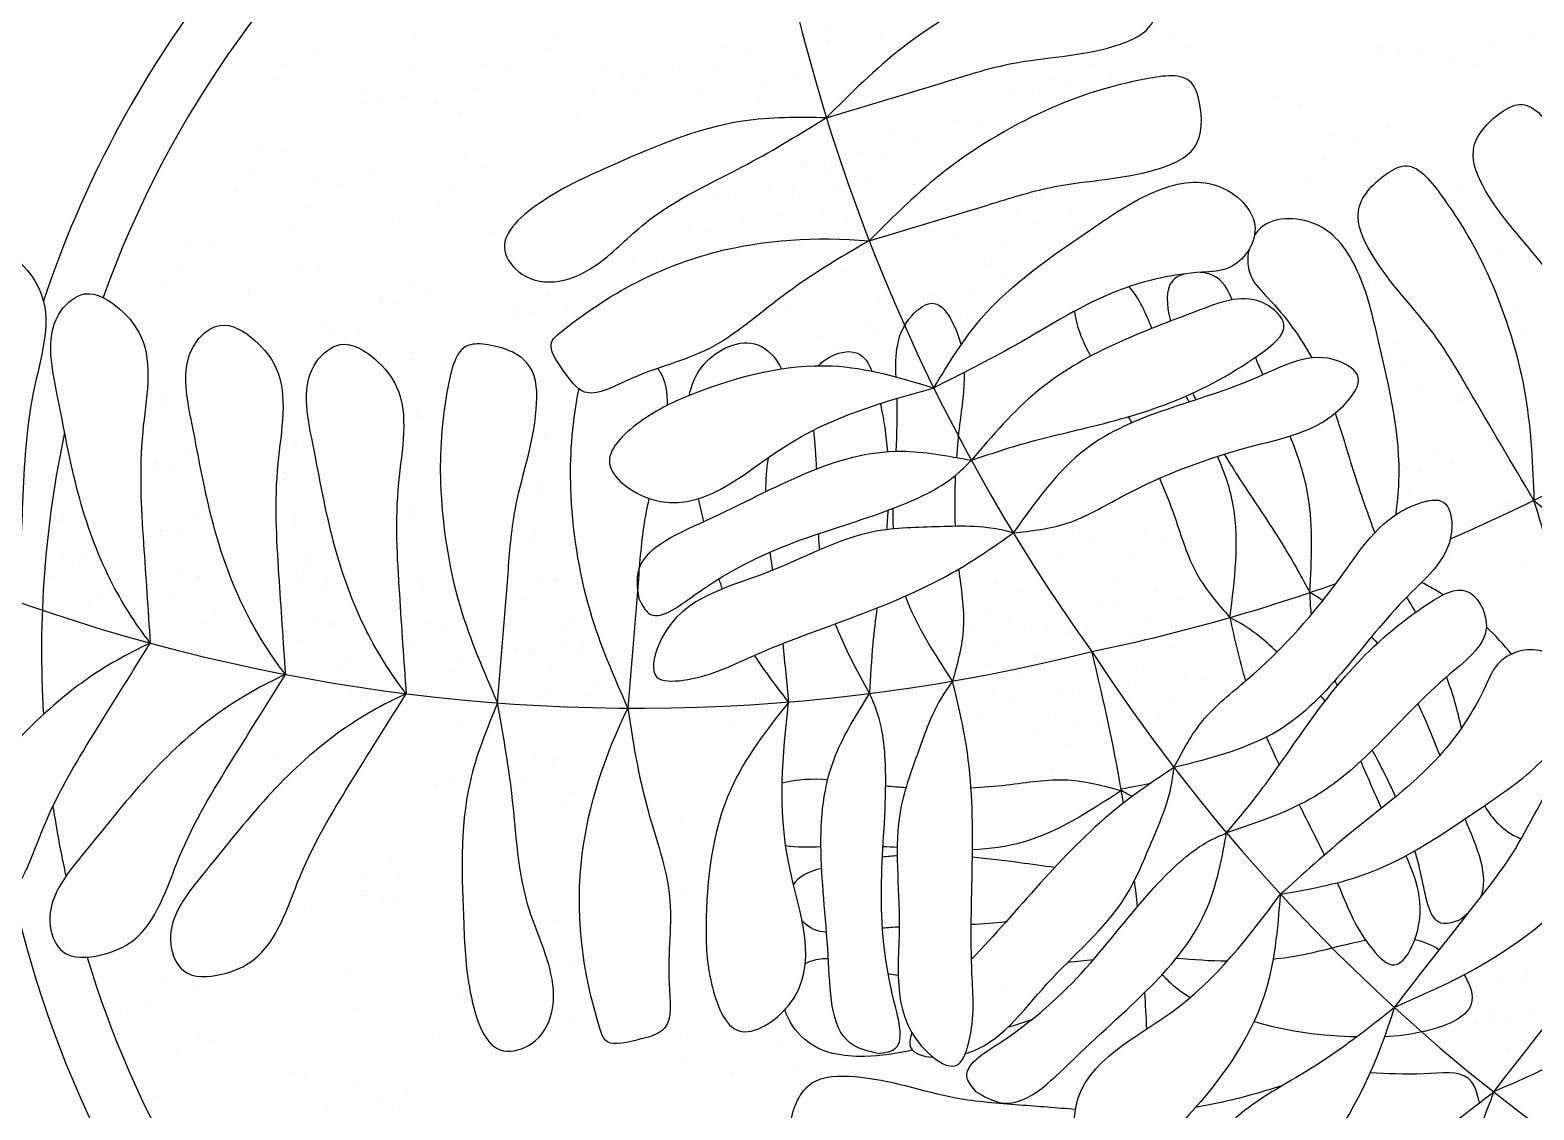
# Model space of a CAD drawing. Header units: millimetres. Extents: x -171 to 194, y -206 to 166.
# Drawn here: x -96 to 40, y -41.5 to 56.2 of the extents above; entities that cross this region are included whole.
import ezdxf

# ---------------------------------------------------------------- set-up
doc = ezdxf.new("R2010")
doc.units = ezdxf.units.MM
for name, color, linetype in [('ceco.net 289 plantpot', 7, 'Continuous'), ('ceco.net 289 pot plant', 95, 'Continuous'), ('ceco.net 289 potting soil', 27, 'Continuous')]:
    doc.layers.add(name, color=color, linetype=linetype)

msp = doc.modelspace()

# ---------------------------------------------------------------- linework, layer by layer
at = {"layer": 'ceco.net 289 plantpot'}
for radius, start, end in [(100, 124.1056, 161.4936), (95, 128.4024, 160.287), (95, 167.9498, 183.434), (95, 188.472, 192.3649), (100, 192.6328, 251.4936), (95, 196.9296, 250.287)]:
    msp.add_arc((0, 0), radius, start, end, dxfattribs=at)
at = {"layer": 'ceco.net 289 pot plant'}
for centre, start, end in [((136.2, 97.78), 163.4487, 215.6738), ((-33.84, 164.21), 293.2872, 333.8699), ((-41.13, 162.54), 231.9759, 284.201), ((-33.84, 164.21), 281.6448, 289.4887), ((-162.54, -41.13), 9.41, 14.201), ((140.43, 91.6), 213.1176, 282.1874), ((-162.54, -41.13), 6.1838, 6.998), ((-162.54, -41.13), 2.3842, 3.5214)]:
    msp.add_arc(centre, 167.66, start, end, dxfattribs=at)
for points in [[(-24, 48.31), (-17.1, 54.67), (-7.41, 60.37), (1.07, 62.97), (5.14, 62.62), (5.84, 60.98), (5.4, 56.77), (2.01, 54.79), (-7.22, 53.22), (-12.79, 51.7), (-24, 48.31)], [(-20.13, 37.18), (-13.23, 43.53), (-3.54, 49.24), (4.94, 51.83), (9.01, 51.48), (9.71, 49.84), (9.28, 45.63), (5.89, 43.65), (-3.35, 42.08), (-8.91, 40.57), (-20.13, 37.18)], [(50.4, 19.25), (49.64, 28.6), (46.38, 39.36), (41.9, 47.02), (38.68, 49.52), (37.04, 48.79), (34.52, 45.4), (35.66, 41.65), (41.39, 34.23), (44.45, 29.34), (50.4, 19.25)], [(-24, 48.31), (-31.58, 48.01), (-43.75, 43.84), (-49.66, 40.77), (-53.1, 36.28), (-51.55, 34.16), (-48.22, 33.51), (-44.63, 35.13), (-40.47, 38.71), (-31.14, 44.12), (-23.97, 48.35)], [(40, 13.68), (39.24, 23.04), (35.98, 33.8), (31.5, 41.45), (28.28, 43.96), (26.65, 43.22), (24.12, 39.83), (25.27, 36.08), (30.99, 28.66), (34.05, 23.78), (40, 13.68)], [(-14.29, 23.86), (-10.01, 30.13), (-0.02, 38.24), (5.71, 41.62), (11.34, 42.16), (14.77, 38.27), (12.47, 34.76), (9.96, 34.33), (2.58, 32.74), (-6.95, 27.7), (-14.33, 23.85)], [(-10.89, 17.31), (-4.92, 23.56), (9.79, 30.92), (15.73, 31.45), (17.37, 29.6), (15.16, 26.88), (-0.93, 20.14), (-6.58, 18.7), (-10.89, 17.31)], [(-53.75, -4.65), (-57.14, 4.1), (-58.9, 15.21), (-58.21, 24.05), (-56.4, 27.7), (-54.61, 27.76), (-50.85, 25.81), (-50.25, 21.93), (-52.17, 12.76), (-52.8, 7.03), (-53.75, -4.65)], [(-7.1, 10.74), (-0.54, 18.32), (15.03, 24.84), (22.33, 26.28), (24.11, 24.79), (23.2, 22.73), (14.73, 18.64), (2.72, 14.03), (-2.23, 11.61), (-7.1, 10.74)], [(-14.33, 23.85), (-27.89, 18.48), (-39.85, 13.8), (-43.62, 17.12), (-40.57, 20.99), (-35.88, 23.38), (-23.49, 25.82), (-14.33, 23.85)], [(-40.92, 4.68), (-41.06, 6.97), (-34.93, 11.84), (-17.23, 18.13), (-10.89, 17.31)], [(-40.92, 4.68), (-40.09, 3.48), (-35.96, 5.1), (-17.34, 13.21), (-12.08, 16.16), (-10.89, 17.31)], [(7.44, -10.5), (16.89, -7.13), (28.59, 5.02), (32.57, 11.31), (31.83, 13.51), (29.58, 13.41), (22.7, 6.99), (14.06, -2.54), (10.02, -6.28), (7.44, -10.5)], [(12.2, -16.41), (20.18, -13.11), (32.37, -2.06), (35.69, 2.62), (33.88, 5.48), (30.55, 4.41), (18.44, -8.15), (15.05, -12.9), (12.2, -16.41)], [(17.08, -21.96), (24.47, -20.24), (35.64, -13.86), (40.87, -9.73), (43.41, -4.68), (41.02, -0.07), (36.91, -0.95), (35.61, -3.14), (31.45, -9.44), (23.31, -16.5), (17.05, -21.99)], [(-19.34, -36.37), (-21.51, -35.66), (-23.8, -28.18), (-23.17, -9.39), (-20.09, -3.8)], [(-19.34, -36.37), (-17.92, -36.03), (-17.9, -31.6), (-18.64, -11.3), (-19.46, -5.33), (-20.09, -3.8)], [(-53.75, -4.65), (-56.24, -11.82), (-56.81, -24.67), (-56.12, -31.29), (-53.2, -36.13), (-50.66, -35.47), (-48.84, -32.61), (-49.03, -28.67), (-50.84, -23.49), (-52.46, -12.83), (-53.76, -4.61)], [(-27.44, -4.61), (-27.41, -19.19), (-27.43, -32.03), (-31.9, -34.33), (-34.39, -30.07), (-34.89, -24.83), (-32.63, -12.41), (-27.44, -4.61)], [(27.38, -32.21), (35.8, -28.08), (44.62, -21.11), (50.11, -14.14), (51.26, -10.23), (49.98, -8.97), (45.9, -7.86), (42.83, -10.3), (38.02, -18.34), (34.59, -22.99), (27.38, -32.21)], [(36.36, -39.85), (44.78, -35.72), (53.6, -28.75), (59.09, -21.78), (60.24, -17.87), (58.96, -16.61), (54.88, -15.5), (51.81, -17.94), (47, -25.98), (43.58, -30.63), (36.36, -39.85)], [(-10.44, -39.85), (-11.26, -38.63), (-8.26, -35.37), (6.04, -20.94), (10.69, -17.11), (12.2, -16.41)], [(-10.44, -39.85), (-8.36, -40.8), (-1.6, -36.85), (10.67, -22.62), (12.2, -16.41)], [(17.05, -21.99), (7.14, -32.69), (-1.55, -42.14), (0.18, -46.86), (4.89, -45.42), (8.81, -41.91), (15.57, -31.24), (17.05, -21.99)], [(36.36, -39.85), (33.33, -46.81), (25.04, -56.65), (20.05, -61.04), (14.62, -62.63), (13.2, -60.42), (13.8, -57.08), (16.6, -54.31), (21.45, -51.73), (29.86, -45), (36.4, -39.83)]]:
    msp.add_spline(points, degree=3, dxfattribs=at)
for points, knots in [([(27.51, 12.38), (27.65, 13.37), (28.19, 18.61), (26.37, 26.11), (24.55, 34.24), (21.04, 39.42), (16.03, 39.4), (14.83, 37.86), (14.73, 37.69)], [0.0091578, 0.0091578, 0.0091578, 0.0091578, 0.01518063, 0.04090969, 0.05421887, 0.0655308, 0.0759076, 0.07705323, 0.07705323, 0.07705323, 0.07705323]), ([(-20.13, 37.18), (-24.99, 37.56), (-34.99, 36.96), (-43.94, 32.3), (-49.44, 27.75), (-47.77, 25.43), (-45.81, 22.54), (-40.52, 25.54), (-34.35, 26.77), (-27.78, 32.65), (-22.82, 35.64), (-20.13, 37.18)], [0.0013081, 0.0013081, 0.0013081, 0.0013081, 0.0286488, 0.0605725, 0.0625914, 0.0681089, 0.0738116, 0.0818962, 0.0977429, 0.1139236, 0.1326013, 0.1326013, 0.1326013, 0.1326013]), ([(-97.07, 4.48), (-96.96, 7.51), (-96.71, 13.9), (-96.29, 22.94), (-93.72, 30.66), (-96.45, 35), (-99.31, 37.23), (-103.7, 34.34), (-102.9, 27.01), (-102.41, 19), (-100.49, 10.98), (-98.29, 6.51), (-97.07, 4.48)], [0.0052118, 0.0052118, 0.0052118, 0.0052118, 0.023307, 0.0434891, 0.0608041, 0.0670587, 0.0739783, 0.0791577, 0.0941122, 0.112631, 0.1295455, 0.1425478, 0.1425478, 0.1425478, 0.1425478]), ([(14.2, 36.34), (14.04, 35.55), (14.17, 33.74), (17.01, 31.04), (18.84, 28.53), (19.9, 26.57)], [0.07981882, 0.07981882, 0.07981882, 0.07981882, 0.08431656, 0.08940207, 0.10278415, 0.10278415, 0.10278415, 0.10278415]), ([(8.43, 34.19), (7.98, 34.06), (6.51, 33.27), (6.81, 31.3), (7.1, 29.95), (7.11, 29.9)], [0.196813953, 0.196813953, 0.196813953, 0.196813953, 0.199496196, 0.206499961, 0.206754021, 0.206754021, 0.206754021, 0.206754021]), ([(12.71, 31.84), (12.16, 33.19), (11.39, 34.07), (10.1, 34.3), (9.82, 34.32)], [0.187004793, 0.187004793, 0.187004793, 0.187004793, 0.192715393, 0.194273413, 0.194273413, 0.194273413, 0.194273413]), ([(-85.16, 0.76), (-85.37, 3.78), (-85.81, 10.16), (-86.36, 19.19), (-84.62, 27.14), (-87.8, 31.17), (-90.88, 33.08), (-94.94, 29.74), (-93.36, 22.53), (-92.02, 14.62), (-89.26, 6.85), (-86.59, 2.64), (-85.16, 0.76)], [0.0052118, 0.0052118, 0.0052118, 0.0052118, 0.023307, 0.0434891, 0.0608041, 0.0670587, 0.0739783, 0.0791577, 0.0941122, 0.112631, 0.1295455, 0.1425478, 0.1425478, 0.1425478, 0.1425478]), ([(-17.7, 24.83), (-17.78, 26.85), (-17.68, 29.59), (-14.14, 32.18), (-12.55, 29.94), (-12.01, 28.47), (-11.83, 27.75)], [0.20041589, 0.20041589, 0.20041589, 0.20041589, 0.21197376, 0.21661728, 0.22112252, 0.22545507, 0.22545507, 0.22545507, 0.22545507]), ([(-72.94, -2.08), (-73.15, 0.94), (-73.59, 7.32), (-74.13, 16.35), (-72.4, 24.3), (-75.58, 28.33), (-78.66, 30.24), (-82.71, 26.9), (-81.14, 19.69), (-79.79, 11.78), (-77.03, 4.01), (-74.36, -0.2), (-72.94, -2.08)], [0.0052118, 0.0052118, 0.0052118, 0.0052118, 0.023307, 0.0434891, 0.0608041, 0.0670587, 0.0739783, 0.0791577, 0.0941122, 0.112631, 0.1295455, 0.1425478, 0.1425478, 0.1425478, 0.1425478]), ([(-62.02, -3.82), (-62.23, -0.8), (-62.67, 5.58), (-63.22, 14.61), (-61.48, 22.56), (-64.67, 26.59), (-67.75, 28.5), (-71.8, 25.17), (-70.22, 17.96), (-68.88, 10.05), (-66.12, 2.28), (-63.45, -1.94), (-62.02, -3.82)], [0.0052118, 0.0052118, 0.0052118, 0.0052118, 0.023307, 0.0434891, 0.0608041, 0.0670587, 0.0739783, 0.0791577, 0.0941122, 0.112631, 0.1295455, 0.1425478, 0.1425478, 0.1425478, 0.1425478]), ([(-36.42, 23.17), (-36.2, 24.19), (-35.1, 26.79), (-30.65, 28.93), (-28.48, 26.54), (-28.07, 25.55)], [0.05936867, 0.05936867, 0.05936867, 0.05936867, 0.0655308, 0.0759076, 0.08188121, 0.08188121, 0.08188121, 0.08188121]), ([(-24.72, 25.84), (-24.64, 25.94), (-23.79, 26.86), (-21.17, 27.71), (-20.17, 26.11), (-19.88, 25.35)], [0.19196108, 0.19196108, 0.19196108, 0.19196108, 0.19271539, 0.1994962, 0.20393568, 0.20393568, 0.20393568, 0.20393568]), ([(-39.28, 25.62), (-39.21, 25.53), (-38.53, 24.64), (-38.39, 23.4), (-38.42, 22.27)], [0.219170433, 0.219170433, 0.219170433, 0.219170433, 0.219924008, 0.226245223, 0.226245223, 0.226245223, 0.226245223]), ([(-11.53, 25.26), (-11.52, 23.68), (-11.92, 21.12), (-12.17, 18.55), (-12.24, 17.56)], [0.08716938, 0.08716938, 0.08716938, 0.08716938, 0.09665313, 0.10259862, 0.10259862, 0.10259862, 0.10259862]), ([(-40.05, 13.86), (-40.17, 13.34), (-40.68, 10.97), (-41.15, 4.55), (-41.64, -1.24), (-41.96, -5.12), (-43.21, -2.26), (-45.96, 4.02), (-47.43, 14.19), (-47.04, 20.29), (-46.4, 23.7), (-46.39, 23.77)], [0.10249296, 0.10249296, 0.10249296, 0.10249296, 0.10577396, 0.11730759, 0.14073574, 0.14073574, 0.14073574, 0.15950142, 0.18198842, 0.19972428, 0.20007263, 0.20007263, 0.20007263, 0.20007263]), ([(22.02, 21.57), (22.69, 19.62), (23.72, 15.94), (25, 12.37), (25.6, 10.75)], [0.11370204, 0.11370204, 0.11370204, 0.11370204, 0.12605627, 0.13644147, 0.13644147, 0.13644147, 0.13644147]), ([(11.99, 17.86), (12.73, 16.62), (14.54, 13.83), (17.36, 9.69), (19.02, 6.66), (19.74, 5.34), (19.89, 8.29), (20.13, 13.32), (18.68, 17.7), (17.94, 19.5)], [0.10135532, 0.10135532, 0.10135532, 0.10135532, 0.11034143, 0.12200105, 0.1310572, 0.1310572, 0.1310572, 0.14833509, 0.16045191, 0.16045191, 0.16045191, 0.16045191]), ([(6.13, 15.69), (6.63, 14.53), (7.77, 11.64), (9.08, 7), (11.4, 4.34), (12.5, 3.08), (12.93, 6.51), (13.59, 11.64), (12.03, 16.18), (11.37, 17.67)], [0.11481858, 0.11481858, 0.11481858, 0.11481858, 0.12237451, 0.13339416, 0.14328942, 0.14328942, 0.14328942, 0.16334283, 0.17331196, 0.17331196, 0.17331196, 0.17331196]), ([(46.25, -7.8), (45.42, -6.25), (43.31, -2.66), (42.56, 5.17), (40.93, 10.73), (40, 13.68), (43.83, 10.67), (50.78, 3.45), (54.21, -6.04), (55.16, -13.12), (52.64, -13.63), (50.87, -14.04), (50.21, -13.97)], [0.087337, 0.087337, 0.087337, 0.087337, 0.0977429, 0.1139236, 0.1326013, 0.1326013, 0.1326013, 0.1599421, 0.1918657, 0.1938847, 0.1994022, 0.2037518, 0.2037518, 0.2037518, 0.2037518]), ([(-7.1, 10.74), (-8.9, 9.46), (-16.2, 4.42), (-27.42, 1.45), (-35.25, -2.62), (-40.09, -2.8), (-38.54, 4.6), (-29.51, 6.41), (-21.33, 11.2), (-13.66, 11.25), (-9.65, 11.46), (-7.1, 10.74)], [0.0022642, 0.0022642, 0.0022642, 0.0022642, 0.0155355, 0.0554913, 0.0679169, 0.0727321, 0.0782759, 0.1017939, 0.1228695, 0.1346853, 0.1470022, 0.1470022, 0.1470022, 0.1470022]), ([(-12.04, 7.47), (-11.82, 5.69), (-11.24, 2.27), (-12.15, -1.07), (-12.59, -2.68), (-14.24, -0.15), (-15.88, 2.37), (-16.86, 5.02)], [0.12277298, 0.12277298, 0.12277298, 0.12277298, 0.13339416, 0.14328942, 0.14328942, 0.14328942, 0.16076807, 0.16076807, 0.16076807, 0.16076807]), ([(19.88, 3.36), (19.86, 3.47), (19.78, 4.13), (19.76, 4.79), (19.74, 5.34)], [0.063799728, 0.063799728, 0.063799728, 0.063799728, 0.064465873, 0.067777598, 0.067777598, 0.067777598, 0.067777598]), ([(-19.43, 3.95), (-19.57, 2.88), (-19.89, 0.29), (-20.02, -2.29), (-20.09, -3.8), (-21.24, -1.7), (-22.38, 0.39), (-23.2, 2.51)], [0.11552668, 0.11552668, 0.11552668, 0.11552668, 0.12200105, 0.1310572, 0.1310572, 0.1310572, 0.14499981, 0.14499981, 0.14499981, 0.14499981]), ([(16.76, -0.04), (15.59, 1.07), (14.33, 2.16), (12.5, 3.08), (12.91, 1.15), (13.34, -0.78), (13.91, -2.67)], [0.13748532, 0.13748532, 0.13748532, 0.13748532, 0.14700221, 0.14700221, 0.14700221, 0.15884763, 0.15884763, 0.15884763, 0.15884763]), ([(-85.16, 0.76), (-86.77, -1.81), (-90.15, -7.23), (-94.89, -14.94), (-97.1, -22.77), (-101.8, -24.83), (-105.42, -25.06), (-107.42, -20.21), (-102.64, -14.59), (-97.73, -8.25), (-91.64, -2.69), (-87.3, -0.23), (-85.16, 0.76)], [0.0052118, 0.0052118, 0.0052118, 0.0052118, 0.023307, 0.0434891, 0.0608041, 0.0670587, 0.0739783, 0.0791577, 0.0941122, 0.112631, 0.1295455, 0.1425478, 0.1425478, 0.1425478, 0.1425478]), ([(-72.94, -2.08), (-74.54, -4.65), (-77.93, -10.06), (-82.67, -17.78), (-84.87, -25.61), (-89.58, -27.67), (-93.19, -27.9), (-95.2, -23.05), (-90.42, -17.43), (-85.51, -11.08), (-79.42, -5.53), (-75.08, -3.07), (-72.94, -2.08)], [0.0052118, 0.0052118, 0.0052118, 0.0052118, 0.023307, 0.0434891, 0.0608041, 0.0670587, 0.0739783, 0.0791577, 0.0941122, 0.112631, 0.1295455, 0.1425478, 0.1425478, 0.1425478, 0.1425478]), ([(-12.59, -2.68), (-12.06, -4.82), (-10.04, -13.46), (-11.39, -24.99), (-10.46, -33.77), (-12.07, -38.33), (-18.38, -34.18), (-16.77, -25.11), (-18.23, -15.75), (-15.47, -8.59), (-14.2, -4.78), (-12.59, -2.68)], [0.0022642, 0.0022642, 0.0022642, 0.0022642, 0.0155355, 0.0554913, 0.0679169, 0.0727321, 0.0782759, 0.1017939, 0.1228695, 0.1346853, 0.1470022, 0.1470022, 0.1470022, 0.1470022]), ([(32.08, -2.31), (32.44, -3.28), (32.93, -4.8), (33.3, -6.41), (33.42, -6.96)], [0.152363915, 0.152363915, 0.152363915, 0.152363915, 0.158431893, 0.161569803, 0.161569803, 0.161569803, 0.161569803]), ([(-62.02, -3.82), (-63.63, -6.38), (-67.02, -11.8), (-71.75, -19.52), (-73.96, -27.35), (-78.66, -29.41), (-82.28, -29.64), (-84.29, -24.79), (-79.5, -19.17), (-74.59, -12.82), (-68.5, -7.26), (-64.17, -4.8), (-62.02, -3.82)], [0.0052118, 0.0052118, 0.0052118, 0.0052118, 0.023307, 0.0434891, 0.0608041, 0.0670587, 0.0739783, 0.0791577, 0.0941122, 0.112631, 0.1295455, 0.1425478, 0.1425478, 0.1425478, 0.1425478]), ([(-41.96, -5.12), (-44.1, -9.51), (-47.2, -19.03), (-46.15, -29.07), (-43.93, -35.85), (-41.15, -35.14), (-37.75, -34.38), (-38.6, -28.36), (-37.49, -22.16), (-40.56, -13.9), (-41.52, -8.19), (-41.96, -5.12)], [0.0013081, 0.0013081, 0.0013081, 0.0013081, 0.0286488, 0.0605725, 0.0625914, 0.0681089, 0.0738116, 0.0818962, 0.0977429, 0.1139236, 0.1326013, 0.1326013, 0.1326013, 0.1326013]), ([(-11.44, -36.4), (-8.25, -35.44), (-4.14, -29.39), (2.72, -23.94), (5.54, -16.8), (7.19, -13.14), (7.44, -10.5), (5.6, -11.72), (-1.37, -16.45), (-6.71, -23.55), (-10.88, -27.85)], [0.0825218, 0.0825218, 0.0825218, 0.0825218, 0.1017939, 0.1228695, 0.1346853, 0.1470022, 0.1470022, 0.1470022, 0.1602735, 0.1975256, 0.1975256, 0.1975256, 0.1975256]), ([(-10.93, -12.33), (-9.84, -12.28), (-6.92, -12.04), (-2.34, -11.22), (1.07, -12.15), (2.68, -12.59), (-0.22, -14.48), (-4.51, -17.27), (-9.22, -17.87), (-10.79, -17.93)], [0.11585868, 0.11585868, 0.11585868, 0.11585868, 0.12237451, 0.13339416, 0.14328942, 0.14328942, 0.14328942, 0.16334283, 0.1730011, 0.1730011, 0.1730011, 0.1730011]), ([(35.52, -13.94), (36.23, -15.17), (37.25, -16.25), (38.77, -16.93), (38.84, -16.96)], [0.17549364, 0.17549364, 0.17549364, 0.17549364, 0.184119216, 0.18449892, 0.18449892, 0.18449892, 0.18449892]), ([(-10.8, -18.58), (-9.37, -18.71), (-6.92, -19.02), (-4.39, -19.38), (-3.32, -19.51)], [0.1014618, 0.1014618, 0.1014618, 0.1014618, 0.11034143, 0.1167895, 0.1167895, 0.1167895, 0.1167895]), ([(22.2, -20.92), (22.29, -21.11), (23.16, -23.13), (24.14, -25.83), (27.57, -29.24), (30.53, -24.27), (29.55, -20.89), (28.4, -18.47)], [0.05413935, 0.05413935, 0.05413935, 0.05413935, 0.05549134, 0.0679169, 0.07273214, 0.07827595, 0.09381943, 0.09381943, 0.09381943, 0.09381943]), ([(33.26, -24.3), (32.75, -24.48), (30.69, -25.18), (30.13, -21.45), (29.47, -18.84), (29.24, -18.01)], [0, 0, 0, 0, 0.00292161, 0.01179003, 0.01623655, 0.01623655, 0.01623655, 0.01623655]), ([(-23.99, -25.42), (-24.81, -25.34), (-25.58, -25.06), (-26.18, -24.4), (-26.2, -24.37)], [0.187809468, 0.187809468, 0.187809468, 0.187809468, 0.192715393, 0.192962289, 0.192962289, 0.192962289, 0.192962289]), ([(16.41, -27.83), (17.33, -27.74), (20.08, -27.33), (22.93, -26.46), (24.77, -26.13)], [0.15305437, 0.15305437, 0.15305437, 0.15305437, 0.15843189, 0.16907535, 0.16907535, 0.16907535, 0.16907535]), ([(-25.9, -28.23), (-25.4, -27.97), (-24.68, -27.76), (-23.99, -27.78), (-23.82, -27.79)], [0.081159611, 0.081159611, 0.081159611, 0.081159611, 0.084316557, 0.085316534, 0.085316534, 0.085316534, 0.085316534]), ([(8.88, -31.32), (8.49, -31.09), (7.6, -30.48), (6.81, -29.7), (6.35, -29.25)], [0.012264353, 0.012264353, 0.012264353, 0.012264353, 0.015005755, 0.018868901, 0.018868901, 0.018868901, 0.018868901]), ([(33.68, -29.27), (34.26, -30.17), (35.1, -32.79), (30.4, -34.5), (27.64, -34.82), (26.5, -34.87)], [0.05918398, 0.05918398, 0.05918398, 0.05918398, 0.06489471, 0.07475338, 0.08181023, 0.08181023, 0.08181023, 0.08181023]), ([(-16.22, -36.09), (-17.64, -36.38), (-20.92, -36.9), (-25.52, -36.24), (-27.45, -33.42), (-27.76, -32.41)], [0.04549869, 0.04549869, 0.04549869, 0.04549869, 0.05421887, 0.0655308, 0.07149747, 0.07149747, 0.07149747, 0.07149747]), ([(27.38, -32.21), (25.97, -36.88), (21.8, -45.99), (14.22, -52.66), (7.99, -56.14), (6.43, -53.73), (4.44, -50.87), (9.15, -47.01), (12.54, -41.71), (20.39, -37.72), (24.97, -34.16), (27.38, -32.21)], [0.0013081, 0.0013081, 0.0013081, 0.0013081, 0.0286488, 0.0605725, 0.0625914, 0.0681089, 0.0738116, 0.0818962, 0.0977429, 0.1139236, 0.1326013, 0.1326013, 0.1326013, 0.1326013]), ([(-16.27, -34.52), (-16.46, -35.03), (-16.67, -36.26), (-15.25, -36.65), (-14.34, -36.72)], [0.069814141, 0.069814141, 0.069814141, 0.069814141, 0.072732138, 0.07726827, 0.07726827, 0.07726827, 0.07726827]), ([(35.08, -40.83), (34.86, -39.91), (34.22, -37.77), (29.66, -38.41), (26.72, -38.19), (25.19, -38.14)], [0.06889786, 0.06889786, 0.06889786, 0.06889786, 0.07381163, 0.08189615, 0.09136316, 0.09136316, 0.09136316, 0.09136316]), ([(-1.32, -44.6), (-2.08, -44.87), (-6.42, -46.3), (-14.19, -47.43), (-21.47, -46.97), (-27.52, -45.59), (-27.29, -41.94), (-25.89, -38.42), (-19.34, -38.28), (-13.57, -40.5), (-6.77, -40.99), (-3.16, -41.28), (-1.47, -41.41)], [0.0139341, 0.0139341, 0.0139341, 0.0139341, 0.0187657, 0.0412527, 0.0589885, 0.0671491, 0.0707313, 0.0791883, 0.0870343, 0.105774, 0.1173076, 0.1274745, 0.1274745, 0.1274745, 0.1274745]), ([(17.22, -39.3), (16.25, -39.59), (13.64, -40.4), (11.02, -40.97), (9.38, -41.27)], [0.10796045, 0.10796045, 0.10796045, 0.10796045, 0.11392358, 0.12394004, 0.12394004, 0.12394004, 0.12394004])]:
    msp.add_open_spline(points, degree=3, knots=knots, dxfattribs=at)
for points in [[(5.45, 29.25), (4.87, 30.62), (4.31, 31.98), (3.38, 33.03)], [(-1.57, 30.78), (-1.36, 29.3), (-0.8, 27.98), (-0.1, 26.73)], [(15.49, 25.04), (15.26, 25.56), (15.03, 26.09), (14.81, 26.63)], [(9.14, 23.39), (9.23, 23.19), (9.32, 22.98), (9.41, 22.78)], [(-19.12, 22.45), (-18.81, 20.95), (-18.6, 19.5), (-18.49, 18.09)], [(-17.7, 18.12), (-17.61, 19.7), (-17.55, 21.3), (-17.61, 22.92)], [(8.83, 22.59), (8.73, 22.77), (8.63, 22.94), (8.53, 23.12)], [(3.29, 21.26), (3.4, 21.07), (3.51, 20.89), (3.62, 20.7)], [(-24.89, 16.53), (-24.94, 17.67), (-25.01, 18.85), (-25.15, 20.05)], [(-29.28, 17.54), (-29.43, 16.51), (-29.5, 15.48), (-29.52, 14.45)], [(-12.34, 15.95), (-12.41, 14.41), (-12.42, 12.87), (-12.35, 11.33)], [(-35.09, 11.76), (-35.25, 12.45), (-35.41, 13.14), (-35.56, 13.83)], [(-18.44, 12.78), (-18.47, 12.19), (-18.51, 11.61), (-18.56, 11.03)], [(-17.94, 11.1), (-17.96, 11.72), (-17.96, 12.34), (-17.95, 12.97)], [(-24.61, 9.21), (-24.65, 9.68), (-24.68, 10.17), (-24.7, 10.65)], [(-29.11, 8.97), (-29.04, 8.43), (-28.96, 7.89), (-28.88, 7.35)], [(-33.4, 5.67), (-33.51, 5.97), (-33.61, 6.28), (-33.7, 6.58)], [(31.8, 5.15), (31.16, 5.54), (30.5, 5.9), (29.84, 6.25)], [(20.9, 4.61), (20.52, 4.85), (20.13, 5.1), (19.74, 5.34)], [(28.48, 4.91), (28.75, 4.46), (29.02, 4), (29.28, 3.54)], [(37.96, -0.24), (37.26, 0.64), (36.5, 1.47), (35.69, 2.24)], [(-27.95, 0.72), (-27.76, -1.05), (-27.6, -2.83), (-27.44, -4.61)], [(25.86, 0.76), (25.67, 0.95), (25.49, 1.14), (25.29, 1.33)], [(-27.44, -4.56), (-28.5, -3.17), (-29.56, -1.78), (-30.5, -0.33)], [(22.22, -3.11), (22.14, -2.95), (22.06, -2.79), (21.98, -2.64)], [(21.12, -4.48), (20.99, -4.32), (20.85, -4.16), (20.71, -4)], [(31.5, -9.39), (30.85, -7.74), (30.22, -6.18), (29.5, -4.72)], [(15.8, -7.74), (16.17, -8.59), (16.56, -9.43), (16.96, -10.27)], [(27.48, -13.14), (26.82, -11.64), (26.11, -10.26), (25.38, -8.92)], [(26.21, -14.17), (25.54, -12.75), (24.96, -11.31), (24.33, -9.92)], [(-28, -11.89), (-26.63, -11.52), (-25.25, -11.48), (-23.88, -11.58)], [(-18.64, -12.15), (-18.02, -12.21), (-17.41, -12.26), (-16.8, -12.29)], [(2.65, -12.43), (3.72, -12.23), (4.6, -12.06), (5.34, -11.92)], [(3.66, -13.12), (3.35, -12.96), (3.03, -12.78), (2.68, -12.59)], [(18.76, -13.88), (19.53, -15.41), (20.31, -16.92), (21.04, -18.42)], [(35.16, -22.27), (36.04, -20.34), (34.83, -17.69), (33.77, -15.14)], [(-24.49, -17.68), (-25.59, -17.73), (-26.67, -17.76), (-27.69, -17.57)], [(-17.6, -17.72), (-18.02, -17.7), (-18.45, -17.68), (-18.88, -17.66)], [(-18.93, -18.57), (-18.48, -18.52), (-18.04, -18.48), (-17.6, -18.46)], [(-26.97, -21.12), (-26.58, -20.3), (-25.53, -19.89), (-24.43, -19.59)], [(-7.77, -24.47), (-8.8, -24.6), (-9.84, -24.67), (-10.9, -24.71)], [(33.26, -24.3), (33.55, -24.07), (33.85, -23.83), (34.12, -23.59)], [(-17.41, -24.93), (-17.92, -24.96), (-18.42, -25), (-18.94, -25.04)], [(29.22, -26.06), (29.99, -26.23), (30.73, -26.53), (31.44, -26.99)], [(-2.17, -28.12), (-1.39, -28.02), (-0.61, -27.94), (0.17, -27.86)], [(7.65, -27.74), (9.18, -27.88), (10.71, -27.98), (12.27, -28)], [(-18.43, -29.14), (-18.12, -29.2), (-17.81, -29.25), (-17.5, -29.29)], [(-5.45, -33.32), (-6.16, -33.58), (-6.88, -33.81), (-7.61, -34.02)], [(23.98, -34.88), (20.92, -34.8), (17.67, -34.44), (14.67, -33.49)]]:
    msp.add_open_spline(points, degree=3, dxfattribs=at)
at = {"layer": 'ceco.net 289 potting soil'}
for p, q in [((-23.9, 56.17), (-23.9, 56.17)), ((39.6, 55.91), (39.6, 55.91)), ((-61.15, 55.57), (-61.15, 55.57)), ((-49.09, 54.49), (-49.09, 54.49)), ((-48.32, 55.64), (-48.32, 55.64)), ((-33.13, 54.81), (-33.13, 54.81)), ((-23.82, 55.34), (-23.82, 55.34)), ((-19.01, 55.67), (-19.01, 55.67)), ((7.03, 55.38), (7.03, 55.38)), ((8.96, 54.84), (8.96, 54.84)), ((26.22, 54.73), (26.22, 54.73)), ((36.23, 54.94), (36.23, 54.94)), ((-70.45, 54.31), (-70.45, 54.31)), ((-37.96, 53.07), (-37.96, 53.07)), ((-31.19, 54.27), (-31.19, 54.27)), ((26.3, 54), (26.3, 54)), ((27.72, 54.22), (27.72, 54.22)), ((29.65, 54.25), (29.65, 54.25)), ((32.79, 53.76), (32.79, 53.76)), ((-73.66, 51.82), (-73.66, 51.82)), ((-72.89, 52.97), (-72.89, 52.97)), ((-61.26, 52.51), (-61.26, 52.51)), ((-54.87, 53.02), (-54.87, 53.02)), ((-52.93, 52.48), (-52.93, 52.48)), ((-44.28, 52.78), (-44.28, 52.78)), ((-42.34, 52.24), (-42.34, 52.24)), ((-40.41, 51.73), (-40.41, 51.73)), ((-34.04, 52.55), (-34.04, 52.55)), ((-26.95, 52.42), (-26.95, 52.42)), ((-3.75, 51.93), (-3.75, 51.93)), ((-0.15, 52.92), (-0.15, 52.92)), ((1.79, 52.38), (1.79, 52.38)), ((34.92, 52.96), (34.92, 52.96)), ((-65.8, 50.55), (-65.8, 50.55)), ((-55.79, 50.76), (-55.79, 50.76)), ((-45.19, 50.52), (-45.19, 50.52)), ((-41.18, 50.58), (-41.18, 50.58)), ((-35.36, 50.56), (-35.36, 50.56)), ((-29.39, 51.08), (-29.39, 51.08)), ((-7.31, 50.93), (-7.31, 50.93)), ((-5.37, 50.39), (-5.37, 50.39)), ((-1.81, 51.4), (-1.81, 51.4)), ((-65.72, 49.82), (-65.72, 49.82)), ((-64.3, 50.03), (-64.3, 50.03)), ((-62.37, 50.06), (-62.37, 50.06)), ((-59.23, 49.57), (-59.23, 49.57)), ((-30.17, 49.93), (-30.17, 49.93)), ((16.92, 50.04), (16.92, 50.04)), ((18.85, 49.5), (18.85, 49.5)), ((37.89, 50.26), (37.89, 50.26)), ((-57.1, 48.78), (-57.1, 48.78)), ((-46.51, 48.54), (-46.51, 48.54)), ((-12.38, 48.01), (-12.38, 48.01)), ((-18, 46.78), (-18, 46.78)), ((-10.22, 47.45), (-10.22, 47.45)), ((21.85, 46.78), (21.85, 46.78)), ((26.85, 47.45), (26.85, 47.45)), ((-75.1, 45.85), (-75.1, 45.85)), ((-73.17, 45.31), (-73.17, 45.31)), ((-21.08, 45.07), (-21.08, 45.07)), ((-16.06, 46.24), (-16.06, 46.24)), ((23.78, 46.25), (23.78, 46.25)), ((-76.02, 43.59), (-76.02, 43.59)), ((-56.77, 44.57), (-56.77, 44.57)), ((-54.83, 44.03), (-54.83, 44.03)), ((-26.12, 43.94), (-26.12, 43.94)), ((-26.08, 44.41), (-26.08, 44.41)), ((-24.14, 43.87), (-24.14, 43.87)), ((-18.92, 44.51), (-18.92, 44.51)), ((20.93, 44.52), (20.93, 44.52)), ((-70.17, 42.6), (-70.17, 42.6)), ((-65.17, 43.26), (-65.17, 43.26)), ((-57.69, 42.31), (-57.69, 42.31)), ((-29.2, 42.23), (-29.2, 42.23)), ((-24.19, 43.4), (-24.19, 43.4)), ((-23.38, 42.17), (-23.38, 42.17)), ((-20.23, 42.53), (-20.23, 42.53)), ((-16.15, 42.28), (-16.15, 42.28)), ((19.62, 42.54), (19.62, 42.54)), ((-77.33, 41.61), (-77.33, 41.61)), ((-68.23, 42.06), (-68.23, 42.06)), ((-34.2, 41.57), (-34.2, 41.57)), ((-32.26, 41.03), (-32.26, 41.03)), ((-27.04, 41.67), (-27.04, 41.67)), ((-26.44, 40.97), (-26.44, 40.97)), ((-4.61, 41.37), (-4.61, 41.37)), ((32.03, 40.99), (32.03, 40.99)), ((33.24, 41.8), (33.24, 41.8)), ((-71.09, 40.34), (-71.09, 40.34)), ((-59, 40.33), (-59, 40.33)), ((-28.35, 39.69), (-28.35, 39.69)), ((-1.8, 40.08), (-1.8, 40.08)), ((-72.4, 38.35), (-72.4, 38.35)), ((-62.58, 39.31), (-62.58, 39.31)), ((-36.5, 38.67), (-36.5, 38.67)), ((-34.56, 38.13), (-34.56, 38.13)), ((-31.5, 39.33), (-31.5, 39.33)), ((-24.28, 39.44), (-24.28, 39.44)), ((-22.12, 38.89), (-22.12, 38.89)), ((-14.55, 38.1), (-14.55, 38.1)), ((-6.8, 39.42), (-6.8, 39.42)), ((-4.86, 38.88), (-4.86, 38.88)), ((-1.61, 38.66), (-1.61, 38.66)), ((-81.52, 37.2), (-81.52, 37.2)), ((-54.07, 37.81), (-54.07, 37.81)), ((-12.61, 37.56), (-12.61, 37.56)), ((-7.71, 37.15), (-7.71, 37.15)), ((23.04, 36.98), (23.04, 36.98)), ((-79.58, 36.67), (-79.58, 36.67)), ((-41.57, 35.75), (-41.57, 35.75)), ((-4.62, 35.51), (-4.62, 35.51)), ((36.81, 36.1), (36.81, 36.1)), ((-82.43, 34.94), (-82.43, 34.94)), ((-71.43, 34.5), (-71.43, 34.5)), ((-69.83, 34.81), (-69.83, 34.81)), ((-39.41, 35.19), (-39.41, 35.19)), ((-22.3, 34.49), (-22.3, 34.49)), ((-9.62, 34.85), (-9.62, 34.85)), ((-9.03, 35.17), (-9.03, 35.17)), ((-7.68, 34.31), (-7.68, 34.31)), ((-83.74, 32.96), (-83.74, 32.96)), ((-76.26, 32.85), (-76.26, 32.85)), ((-61.51, 33.31), (-61.51, 33.31)), ((25.63, 33.04), (25.63, 33.04)), ((-76.29, 32.35), (-76.29, 32.35)), ((-64.37, 31.59), (-64.37, 31.59)), ((-64.34, 32.08), (-64.34, 32.08)), ((-62.84, 31.57), (-62.84, 31.57)), ((-59.89, 32.21), (-59.89, 32.21)), ((-49.17, 32.21), (-49.17, 32.21)), ((-19.3, 31.77), (-19.3, 31.77)), ((-14.3, 32.43), (-14.3, 32.43)), ((-10.53, 32.59), (-10.53, 32.59)), ((-52.02, 30.48), (-52.02, 30.48)), ((-51.99, 30.98), (-51.99, 30.98)), ((-50.49, 30.46), (-50.49, 30.46)), ((-47.54, 31.11), (-47.54, 31.11)), ((-27.81, 31.04), (-27.81, 31.04)), ((-17.37, 31.24), (-17.37, 31.24)), ((-11.84, 30.61), (-11.84, 30.61)), ((38.51, 30.76), (38.51, 30.76)), ((-69.39, 29.59), (-69.39, 29.59)), ((-68.82, 28.89), (-68.82, 28.89)), ((-66.25, 29.1), (-66.25, 29.1)), ((-20.22, 29.51), (-20.22, 29.51)), ((-19.81, 28.98), (-19.81, 28.98)), ((39.29, 29.27), (39.29, 29.27)), ((-24.81, 28.32), (-24.81, 28.32)), ((-22.87, 27.79), (-22.87, 27.79)), ((-21.53, 27.53), (-21.53, 27.53)), ((18.39, 28.53), (18.39, 28.53)), ((27.3, 28.03), (27.3, 28.03)), ((-61.51, 26.45), (-61.51, 26.45)), ((-61.48, 26.95), (-61.48, 26.95)), ((-25.73, 26.06), (-25.73, 26.06)), ((26.7, 27.03), (26.7, 27.03)), ((28.32, 25.94), (28.32, 25.94)), ((29.89, 24.08), (29.89, 24.08)), ((-83.89, 22.59), (-83.89, 22.59)), ((-83.86, 23.09), (-83.86, 23.09)), ((33.36, 22.96), (33.36, 22.96)), ((33.49, 22.52), (33.49, 22.52)), ((-60.99, 21.12), (-60.99, 21.12)), ((-60.96, 21.62), (-60.96, 21.62)), ((-49.46, 19.33), (-49.46, 19.33)), ((-49.43, 19.82), (-49.43, 19.82)), ((22.65, 19.57), (22.65, 19.57)), ((-81.82, 18.21), (-81.82, 18.21)), ((-72, 18.5), (-72, 18.5)), ((-71.97, 18.99), (-71.97, 18.99)), ((30.96, 18.08), (30.96, 18.08)), ((35.94, 19.01), (35.94, 19.01)), ((-84.67, 16.49), (-84.67, 16.49)), ((-84.64, 16.98), (-84.64, 16.98)), ((-83.14, 16.47), (-83.14, 16.47)), ((28.11, 16.35), (28.11, 16.35)), ((28.13, 16.85), (28.13, 16.85)), ((29.64, 16.33), (29.64, 16.33)), ((32.58, 16.98), (32.58, 16.98)), ((-73.05, 15.58), (-73.05, 15.58)), ((-73.03, 16.07), (-73.03, 16.07)), ((-49.83, 15.12), (-49.83, 15.12)), ((-49.86, 14.63), (-49.86, 14.63)), ((28.7, 14.5), (28.7, 14.5)), ((-61.22, 12.49), (-61.22, 12.49)), ((-61.19, 12.99), (-61.19, 12.99)), ((37.01, 13), (37.01, 13)), ((37.75, 13.57), (37.75, 13.57)), ((-93.1, 11.71), (-93.1, 11.71)), ((-93.07, 12.2), (-93.07, 12.2)), ((-84.21, 10.97), (-84.21, 10.97)), ((-81.38, 12.2), (-81.38, 12.2)), ((-72.09, 11.61), (-72.09, 11.61)), ((-72.06, 12.1), (-72.06, 12.1)), ((34.16, 11.28), (34.16, 11.28)), ((34.18, 11.78), (34.18, 11.78)), ((35.69, 11.26), (35.69, 11.26)), ((38.63, 11.91), (38.63, 11.91)), ((-84.23, 10.48), (-84.23, 10.48)), ((-82.7, 10.46), (-82.7, 10.46)), ((-50.36, 10.15), (-50.36, 10.15)), ((-50.33, 10.64), (-50.33, 10.64)), ((-1.77, 10.59), (-1.77, 10.59)), ((0.17, 10.05), (0.17, 10.05)), ((4.77, 10.67), (4.77, 10.67)), ((6.71, 10.14), (6.71, 10.14)), ((-93.06, 8.63), (-93.06, 8.63)), ((-91.31, 8.31), (-91.31, 8.31)), ((-70.81, 8.65), (-70.81, 8.65)), ((-2.69, 8.32), (-2.69, 8.32)), ((3.85, 8.41), (3.85, 8.41)), ((32.27, 8.79), (32.27, 8.79)), ((-91.56, 8.12), (-91.56, 8.12)), ((-82.42, 7.09), (-82.42, 7.09)), ((-71.9, 7.01), (-71.9, 7.01)), ((-70.83, 8.15), (-70.83, 8.15)), ((-50.1, 6.81), (-50.1, 6.81)), ((39.24, 7.99), (39.24, 7.99)), ((-94.16, 6.59), (-94.16, 6.59)), ((-80.92, 6.58), (-80.92, 6.58)), ((-80.67, 6.77), (-80.67, 6.77)), ((-71.93, 6.51), (-71.93, 6.51)), ((-69.25, 6), (-69.25, 6)), ((-69.22, 6.5), (-69.22, 6.5)), ((-60.56, 5.67), (-60.56, 5.67)), ((-60.53, 6.17), (-60.53, 6.17)), ((-48.59, 6.3), (-48.59, 6.3)), ((-48.34, 6.5), (-48.34, 6.5)), ((-8.69, 6.17), (-8.69, 6.17)), ((-6.75, 5.63), (-6.75, 5.63)), ((-4, 6.34), (-4, 6.34)), ((2.54, 6.43), (2.54, 6.43)), ((-90.77, 4.2), (-90.77, 4.2)), ((-89.88, 5), (-89.88, 5)), ((-83.52, 5.05), (-83.52, 5.05)), ((-51.19, 4.77), (-51.19, 4.77)), ((0.51, 4.51), (0.51, 4.51)), ((5.8, 5.44), (5.8, 5.44)), ((7.73, 4.9), (7.73, 4.9)), ((-79.24, 3.46), (-79.24, 3.46)), ((-70.35, 2.91), (-70.35, 2.91)), ((-46.92, 3.18), (-46.92, 3.18)), ((-9.6, 3.9), (-9.6, 3.9)), ((-7.4, 2.94), (-7.4, 2.94)), ((2.45, 3.97), (2.45, 3.97)), ((4.88, 3.18), (4.88, 3.18)), ((-80.13, 2.66), (-80.13, 2.66)), ((-68.85, 2.39), (-68.85, 2.39)), ((-68.59, 2.59), (-68.59, 2.59)), ((-60.27, 2.7), (-60.27, 2.7)), ((-58.77, 2.18), (-58.77, 2.18)), ((-58.52, 2.38), (-58.52, 2.38)), ((-47.81, 2.38), (-47.81, 2.38)), ((-10.92, 1.92), (-10.92, 1.92)), ((-5.47, 2.4), (-5.47, 2.4)), ((-3.97, 2.04), (-3.97, 2.04)), ((-2.04, 1.51), (-2.04, 1.51)), ((-0.41, 2.25), (-0.41, 2.25)), ((-71.45, 0.87), (-71.45, 0.87)), ((-61.37, 0.65), (-61.37, 0.65)), ((-52.1, 0.26), (-52.1, 0.26)), ((-47.75, 0.68), (-47.75, 0.68)), ((-46.25, 0.16), (-46.25, 0.16)), ((-46, 0.36), (-46, 0.36)), ((-8.32, 0.68), (-8.32, 0.68)), ((-1.72, 0.27), (-1.72, 0.27)), ((3.57, 1.19), (3.57, 1.19)), ((5.57, 1.05), (5.57, 1.05)), ((7.51, 0.51), (7.51, 0.51)), ((-67.17, -0.72), (-67.17, -0.72)), ((-57.09, -0.93), (-57.09, -0.93)), ((-50.6, -0.25), (-50.6, -0.25)), ((-50.35, -0.06), (-50.35, -0.06)), ((-9.63, -1.31), (-9.63, -1.31)), ((-4.89, -0.22), (-4.89, -0.22)), ((4.66, -1.22), (4.66, -1.22)), ((-68.06, -1.53), (-68.06, -1.53)), ((-57.98, -1.74), (-57.98, -1.74)), ((-53.2, -1.78), (-53.2, -1.78)), ((-48.85, -1.37), (-48.85, -1.37)), ((-6.2, -2.2), (-6.2, -2.2)), ((8.38, -1.89), (8.38, -1.89)), ((10.31, -2.43), (10.31, -2.43)), ((-67.02, -3.63), (-67.02, -3.63)), ((-48.92, -3.37), (-48.92, -3.37)), ((-45.46, -3.76), (-45.46, -3.76)), ((-44.57, -2.96), (-44.57, -2.96)), ((-8.99, -3.82), (-8.99, -3.82)), ((-3, -3.34), (-3, -3.34)), ((-1.07, -3.88), (-1.07, -3.88)), ((3.34, -3.2), (3.34, -3.2)), ((-65.52, -4.14), (-65.52, -4.14)), ((-49.81, -4.18), (-49.81, -4.18)), ((-41.11, -5.15), (-41.11, -5.15)), ((-7.06, -4.36), (-7.06, -4.36)), ((7.46, -4.16), (7.46, -4.16)), ((-74.96, -6.56), (-74.96, -6.56)), ((-32.22, -6.51), (-32.22, -6.51)), ((-29.92, -5.8), (-29.92, -5.8)), ((-9.91, -6.08), (-9.91, -6.08)), ((-3.92, -5.61), (-3.92, -5.61)), ((-1.45, -6.32), (-1.45, -6.32)), ((6.15, -6.14), (6.15, -6.14)), ((-57.4, -6.91), (-57.4, -6.91)), ((-11.22, -8.07), (-11.22, -8.07)), ((-5.23, -7.59), (-5.23, -7.59)), ((0.49, -6.86), (0.49, -6.86)), ((-77.2, -9.23), (-77.2, -9.23)), ((-50.31, -9.33), (-50.31, -9.33)), ((-2.36, -8.59), (-2.36, -8.59)), ((-74.06, -9.72), (-74.06, -9.72)), ((-48.81, -9.84), (-48.81, -9.84)), ((-48.56, -9.65), (-48.56, -9.65)), ((-3.67, -10.57), (-3.67, -10.57)), ((-59.32, -12.01), (-59.32, -12.01)), ((-57.62, -11.37), (-57.62, -11.37)), ((-51.41, -11.37), (-51.41, -11.37)), ((-47.13, -12.96), (-47.13, -12.96)), ((-48.02, -13.77), (-48.02, -13.77)), ((-37.2, -15.55), (-37.2, -15.55)), ((-33.61, -15.03), (-33.61, -15.03)), ((-80.77, -16.91), (-80.77, -16.91)), ((-63.31, -18.57), (-63.31, -18.57)), ((-66.16, -20.29), (-66.16, -20.29)), ((-66.12, -21.73), (-66.12, -21.73)), ((-62.59, -20.41), (-62.59, -20.41)), ((-36.91, -21.65), (-36.91, -21.65)), ((-70.62, -22.99), (-70.62, -22.99)), ((-65.56, -22.1), (-65.56, -22.1)), ((-64.06, -22.61), (-64.06, -22.61)), ((-62.98, -22.22), (-62.98, -22.22)), ((-48.24, -24.51), (-48.24, -24.51)), ((-48.85, -27.8), (-48.85, -27.8)), ((-47.35, -28.31), (-47.35, -28.31)), ((-84.22, -29.7), (-84.22, -29.7)), ((-67.25, -28.86), (-67.25, -28.86)), ((39.44, -29.68), (39.44, -29.68)), ((39.46, -29.18), (39.46, -29.18)), ((-81.08, -30.19), (-81.08, -30.19)), ((-7.77, -30.81), (-7.77, -30.81)), ((36.75, -30.08), (36.75, -30.08)), ((-87.9, -32.44), (-87.9, -32.44)), ((-85.37, -31.91), (-85.37, -31.91)), ((-66.34, -32.48), (-66.34, -32.48)), ((-57.32, -31.46), (-57.32, -31.46)), ((-4.63, -31.3), (-4.63, -31.3)), ((39.8, -32.39), (39.8, -32.39)), ((-47.06, -33.46), (-47.06, -33.46)), ((34.68, -33.63), (34.68, -33.63)), ((36.16, -33.36), (36.16, -33.36)), ((36.19, -32.86), (36.19, -32.86)), ((37.69, -33.37), (37.69, -33.37)), ((-80.81, -34.86), (-80.81, -34.86)), ((-58.97, -34.99), (-58.97, -34.99)), ((-55.04, -34.24), (-55.04, -34.24)), ((-36.58, -35.05), (-36.58, -35.05)), ((-82.71, -36.31), (-82.71, -36.31)), ((-79.31, -35.37), (-79.31, -35.37)), ((-28.11, -35.38), (-28.11, -35.38)), ((37.73, -35.93), (37.73, -35.93)), ((-37.16, -37.02), (-37.16, -37.02)), ((-32.56, -38.07), (-32.56, -38.07)), ((-26.65, -37.65), (-26.65, -37.65)), ((-22.53, -36.78), (-22.53, -36.78)), ((-72.46, -38.32), (-72.46, -38.32)), ((-71.19, -38.14), (-71.19, -38.14)), ((-25.87, -38.78), (-25.87, -38.78)), ((-15.44, -39.2), (-15.44, -39.2)), ((-84.43, -40.45), (-84.43, -40.45)), ((-66.41, -39.49), (-66.41, -39.49)), ((-64.1, -40.56), (-64.1, -40.56)), ((-61.97, -39.91), (-61.97, -39.91)), ((-13.94, -39.71), (-13.94, -39.71)), ((-69.26, -41.22), (-69.26, -41.22)), ((-62.6, -41.07), (-62.6, -41.07)), ((-6.16, -41.16), (-6.16, -41.16))]:
    msp.add_line(p, q, dxfattribs=at)

doc.saveas('drawing.dxf')
